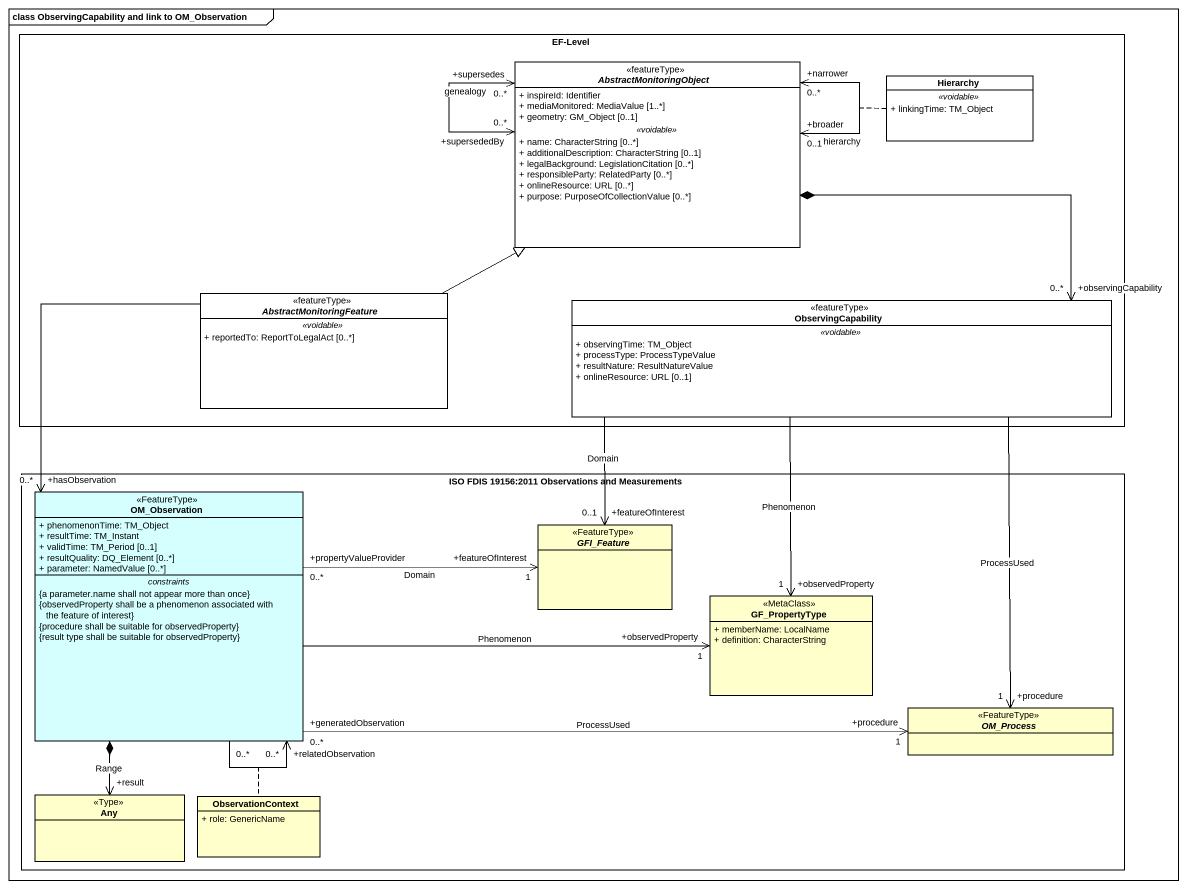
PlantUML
@startuml
mainframe class ObservingCapability and link to OM_Observation
hide circle
hide empty members
skinparam classAttributeIconSize 0
rectangle "EF-Level" as EF_Level {
  abstract class AbstractMonitoringObject <<featureType>> #FFFFFF {
    + inspireId: Identifier
    + mediaMonitored: MediaValue [1..*]
    + geometry: GM_Object [0..1]
    .. <<voidable>> ..
    + name: CharacterString [0..*]
    + additionalDescription: CharacterString [0..1]
    + legalBackground: LegislationCitation [0..*]
    + responsibleParty: RelatedParty [0..*]
    + onlineResource: URL [0..*]
    + purpose: PurposeOfCollectionValue [0..*]
  }
  class Hierarchy #FFFFFF {
    .. <<voidable>> ..
    + linkingTime: TM_Object
  }
  abstract class AbstractMonitoringFeature <<featureType>> #FFFFFF {
    .. <<voidable>> ..
    + reportedTo: ReportToLegalAct [0..*]
  }
  class ObservingCapability <<featureType>> #FFFFFF {
    .. <<voidable>> ..
    + observingTime: TM_Object
    + processType: ProcessTypeValue
    + resultNature: ResultNatureValue
    + onlineResource: URL [0..1]
  }
}
rectangle "ISO FDIS 19156:2011 Observations and Measurements" as ISO_FDIS_19156_2011 {
  class OM_Observation <<FeatureType>> #D5FFFF {
    + phenomenonTime: TM_Object
    + resultTime: TM_Instant
    + validTime: TM_Period [0..1]
    + resultQuality: DQ_Element [0..*]
    + parameter: NamedValue [0..*]
    -- constraints --
    {a parameter.name shall not appear more than once}
    {observedProperty shall be a phenomenon associated with the feature of interest}
    {procedure shall be suitable for observedProperty}
    {result type shall be suitable for observedProperty}
  }
  abstract class GFI_Feature <<FeatureType>>
  class GF_PropertyType <<MetaClass>> {
    + memberName: LocalName
    + definition: CharacterString
  }
  abstract class OM_Process <<FeatureType>>
  class Any <<Type>>
  class ObservationContext {
    + role: GenericName
  }
}
AbstractMonitoringObject "+broader\n0..1" <--> "+narrower\n0..*" AbstractMonitoringObject : hierarchy
(AbstractMonitoringObject, AbstractMonitoringObject) .. Hierarchy
AbstractMonitoringObject "+supersedes\n0..*" <--> "+supersededBy\n0..*" AbstractMonitoringObject : genealogy
AbstractMonitoringFeature -right-|> AbstractMonitoringObject
AbstractMonitoringFeature --> "+hasObservation\n0..*" OM_Observation
ObservingCapability "+observingCapability\n0..*" <-up-* AbstractMonitoringObject
ObservingCapability --> "+featureOfInterest\n0..1" GFI_Feature : Domain
ObservingCapability --> "+observedProperty\n1" GF_PropertyType : Phenomenon
ObservingCapability --> "+procedure\n1" OM_Process : ProcessUsed
OM_Observation "0..*" --> "+relatedObservation\n0..*" OM_Observation
(OM_Observation, OM_Observation) .. ObservationContext
OM_Observation "+propertyValueProvider\n0..*" -right-> "+featureOfInterest\n1" GFI_Feature : Domain
OM_Observation -right-> "+observedProperty\n1" GF_PropertyType : Phenomenon
OM_Observation "+generatedObservation\n0..*" -right-> "+procedure\n1" OM_Process : ProcessUsed
Any "+result" <-up-* OM_Observation : Range
@enduml
